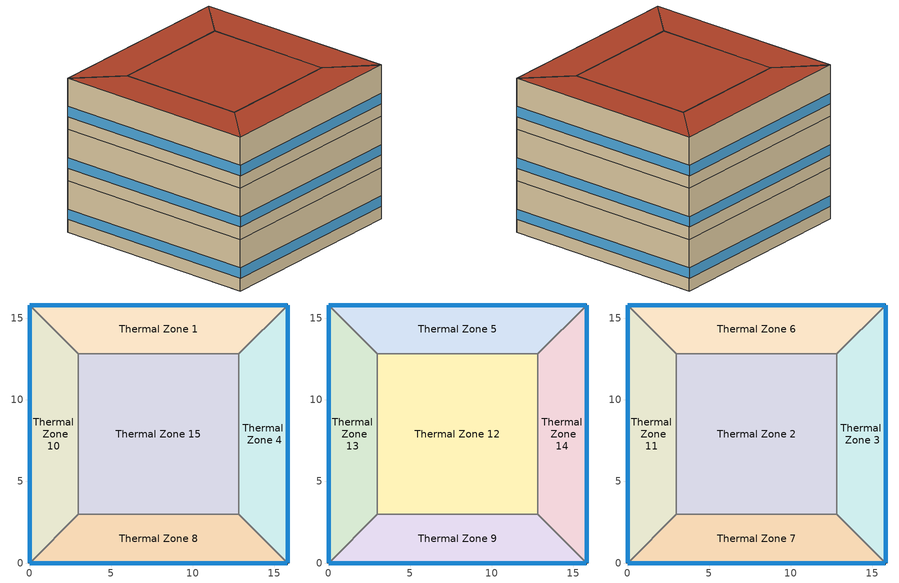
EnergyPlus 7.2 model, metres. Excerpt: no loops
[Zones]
Thermal Zone 4
 floor ground (000_ExtSlabCarpet_4in_ClimateZone 1-8): 15.81,15.81 15.81,0 12.81,3 12.81,12.81 z0
 wall outside (ASHRAE_189.1-2009_ExtWall_SteelFrame_ClimateZone 4-8): 15.81,0 15.81,15.81 z0:4
 wall to Thermal Zone 8 (000_Interior Wall): 12.81,3 15.81,0 z0:4
 wall to Thermal Zone 15 (000_Interior Wall): 12.81,12.81 12.81,3 z0:4
 wall to Thermal Zone 1 (000_Interior Wall): 15.81,15.81 12.81,12.81 z0:4
 window (ASHRAE_189.1-2009_ExtWindow_ClimateZone 4-5): 15.81,0.03 15.81,15.79 z1:1.8
Thermal Zone 10
 floor ground (000_ExtSlabCarpet_4in_ClimateZone 1-8): 0,0 0,15.81 3,12.81 3,3 z0
 wall outside (ASHRAE_189.1-2009_ExtWall_SteelFrame_ClimateZone 4-8): 0,15.81 0,0 z0:4
 wall to Thermal Zone 15 (000_Interior Wall): 3,3 3,12.81 z0:4
 wall to Thermal Zone 1 (000_Interior Wall): 3,12.81 0,15.81 z0:4
 wall to Thermal Zone 8 (000_Interior Wall): 0,0 3,3 z0:4
 window (ASHRAE_189.1-2009_ExtWindow_ClimateZone 4-5): 0,15.79 0,0.03 z1:1.8
Thermal Zone 8
 floor ground (000_ExtSlabCarpet_4in_ClimateZone 1-8): 15.81,0 0,0 3,3 12.81,3 z0
 wall outside (ASHRAE_189.1-2009_ExtWall_SteelFrame_ClimateZone 4-8): 0,0 15.81,0 z0:4
 wall to Thermal Zone 15 (000_Interior Wall): 12.81,3 3,3 z0:4
 window (ASHRAE_189.1-2009_ExtWindow_ClimateZone 4-5): 0.03,0 15.79,0 z1:1.8
Thermal Zone 15
 floor ground (000_ExtSlabCarpet_4in_ClimateZone 1-8): 3,3 3,12.81 12.81,12.81 12.81,3 z0
 wall to Thermal Zone 1 (000_Interior Wall): 12.81,12.81 3,12.81 z0:4
Thermal Zone 1
 floor ground (000_ExtSlabCarpet_4in_ClimateZone 1-8): 0,15.81 15.81,15.81 12.81,12.81 3,12.81 z0
 wall outside (ASHRAE_189.1-2009_ExtWall_SteelFrame_ClimateZone 4-8): 15.81,15.81 0,15.81 z0:4
 window (ASHRAE_189.1-2009_ExtWindow_ClimateZone 4-5): 15.79,15.81 0.03,15.81 z1:1.8
Thermal Zone 13
 floor to Thermal Zone 10 (000_Interior Floor): 0,0 0,15.81 3,12.81 3,3 z4
 wall outside (ASHRAE_189.1-2009_ExtWall_SteelFrame_ClimateZone 4-8): 0,15.81 0,0 z4:8
 wall to Thermal Zone 5 (000_Interior Wall): 3,12.81 0,15.81 z4:8
 wall to Thermal Zone 12 (000_Interior Wall): 3,3 3,12.81 z4:8
 wall to Thermal Zone 9 (000_Interior Wall): 0,0 3,3 z4:8
 window (ASHRAE_189.1-2009_ExtWindow_ClimateZone 4-5): 0,15.79 0,0.03 z5:5.8
Thermal Zone 5
 floor to Thermal Zone 1 (000_Interior Floor): 0,15.81 15.81,15.81 12.81,12.81 3,12.81 z4
 wall outside (ASHRAE_189.1-2009_ExtWall_SteelFrame_ClimateZone 4-8): 15.81,15.81 0,15.81 z4:8
 wall to Thermal Zone 12 (000_Interior Wall): 3,12.81 12.81,12.81 z4:8
 wall to Thermal Zone 14 (000_Interior Wall): 12.81,12.81 15.81,15.81 z4:8
 window (ASHRAE_189.1-2009_ExtWindow_ClimateZone 4-5): 15.79,15.81 0.03,15.81 z5:5.8
Thermal Zone 14
 floor to Thermal Zone 4 (000_Interior Floor): 15.81,15.81 15.81,0 12.81,3 12.81,12.81 z4
 wall outside (ASHRAE_189.1-2009_ExtWall_SteelFrame_ClimateZone 4-8): 15.81,0 15.81,15.81 z4:8
 wall to Thermal Zone 12 (000_Interior Wall): 12.81,12.81 12.81,3 z4:8
 wall to Thermal Zone 9 (000_Interior Wall): 12.81,3 15.81,0 z4:8
 window (ASHRAE_189.1-2009_ExtWindow_ClimateZone 4-5): 15.81,0.03 15.81,15.79 z5:5.8
Thermal Zone 9
 floor to Thermal Zone 8 (000_Interior Floor): 15.81,0 0,0 3,3 12.81,3 z4
 wall outside (ASHRAE_189.1-2009_ExtWall_SteelFrame_ClimateZone 4-8): 0,0 15.81,0 z4:8
 wall to Thermal Zone 12 (000_Interior Wall): 12.81,3 3,3 z4:8
 window (ASHRAE_189.1-2009_ExtWindow_ClimateZone 4-5): 0.03,0 15.79,0 z5:5.8
Thermal Zone 12
 floor to Thermal Zone 15 (000_Interior Floor): 3,3 3,12.81 12.81,12.81 12.81,3 z4
Thermal Zone 3
 floor to Thermal Zone 14 (000_Interior Floor): 15.81,15.81 15.81,0 12.81,3 12.81,12.81 z8
 wall outside (ASHRAE_189.1-2009_ExtWall_SteelFrame_ClimateZone 4-8): 15.81,0 15.81,15.81 z8:12
 wall to Thermal Zone 6 (000_Interior Wall): 15.81,15.81 12.81,12.81 z8:12
 wall to Thermal Zone 7 (000_Interior Wall): 12.81,3 15.81,0 z8:12
 wall to Thermal Zone 2 (000_Interior Wall): 12.81,12.81 12.81,3 z8:12
 window (ASHRAE_189.1-2009_ExtWindow_ClimateZone 4-5): 15.81,0.03 15.81,15.79 z9:9.8
 roof outside (ASHRAE_189.1-2009_ExtRoof_IEAD_ClimateZone 2-5): 12.81,12.81 12.81,3 15.81,0 15.81,15.81 z12
Thermal Zone 11
 floor to Thermal Zone 13 (000_Interior Floor): 0,0 0,15.81 3,12.81 3,3 z8
 wall outside (ASHRAE_189.1-2009_ExtWall_SteelFrame_ClimateZone 4-8): 0,15.81 0,0 z8:12
 wall to Thermal Zone 7 (000_Interior Wall): 0,0 3,3 z8:12
 wall to Thermal Zone 6 (000_Interior Wall): 3,12.81 0,15.81 z8:12
 wall to Thermal Zone 2 (000_Interior Wall): 3,3 3,12.81 z8:12
 window (ASHRAE_189.1-2009_ExtWindow_ClimateZone 4-5): 0,15.79 0,0.03 z9:9.8
 roof outside (ASHRAE_189.1-2009_ExtRoof_IEAD_ClimateZone 2-5): 3,3 3,12.81 0,15.81 0,0 z12
Thermal Zone 7
 floor to Thermal Zone 9 (000_Interior Floor): 15.81,0 0,0 3,3 12.81,3 z8
 wall outside (ASHRAE_189.1-2009_ExtWall_SteelFrame_ClimateZone 4-8): 0,0 15.81,0 z8:12
 wall to Thermal Zone 2 (000_Interior Wall): 12.81,3 3,3 z8:12
 window (ASHRAE_189.1-2009_ExtWindow_ClimateZone 4-5): 0.03,0 15.79,0 z9:9.8
 roof outside (ASHRAE_189.1-2009_ExtRoof_IEAD_ClimateZone 2-5): 12.81,3 3,3 0,0 15.81,0 z12
Thermal Zone 2
 floor to Thermal Zone 12 (000_Interior Floor): 3,3 3,12.81 12.81,12.81 12.81,3 z8
 wall to Thermal Zone 6 (000_Interior Wall): 12.81,12.81 3,12.81 z8:12
 roof outside (ASHRAE_189.1-2009_ExtRoof_IEAD_ClimateZone 2-5): 12.81,3 12.81,12.81 3,12.81 3,3 z12
Thermal Zone 6
 floor to Thermal Zone 5 (000_Interior Floor): 0,15.81 15.81,15.81 12.81,12.81 3,12.81 z8
 wall outside (ASHRAE_189.1-2009_ExtWall_SteelFrame_ClimateZone 4-8): 15.81,15.81 0,15.81 z8:12
 window (ASHRAE_189.1-2009_ExtWindow_ClimateZone 4-5): 15.79,15.81 0.03,15.81 z9:9.8
 roof outside (ASHRAE_189.1-2009_ExtRoof_IEAD_ClimateZone 2-5): 3,12.81 12.81,12.81 15.81,15.81 0,15.81 z12
[Building]
Building 1
[Material] Thermal Absorptance=0.9
Name | Roughness | Thickness {m} | Conductivity {W/m-K} | Density {kg/m3} | Specific Heat {J/kg-K} | Solar Absorptance | Visible Absorptance
MAT-CC05 4 HW CONCRETE | Rough | 0.1016 | 1.311 | 2240 | 836.8 | 0.7 | 0.7
000_F16 Acoustic tile | MediumSmooth | 0.0191 | 0.06 | 368 | 590 | 0.7 | 0.7
Roof Membrane | VeryRough | 0.0095 | 0.16 | 1121.29 | 1460 | 0.7 | 0.7
Wall Insulation [39] | MediumRough | 0.1184 | 0.045 | 265 | 836.8 | 0.7 | 0.7
000_M11 100mm lightweight concrete | MediumRough | 0.1016 | 0.53 | 1280 | 840 | 0.7 | 0.7
1/2IN Gypsum | Smooth | 0.0127 | 0.16 | 784.9 | 830 | 0.92 | 0.92
Metal Decking | MediumSmooth | 0.0015 | 45.006 | 7680 | 418.4 | 0.7 | 0.3
000_G01a 19mm gypsum board | MediumSmooth | 0.019 | 0.16 | 800 | 1090 | 0.7 | 0.7
Roof Insulation [21] | MediumRough | 0.2105 | 0.049 | 265 | 836.8 | 0.7 | 0.7
[Material:AirGap]
Name | Thermal Resistance {m2-K/W}
000_F04 Wall air space resistance | 0.15
000_F05 Ceiling air space resistance | 0.18
[Material:NoMass] Thermal Absorptance=0.9; Solar Absorptance=0.7
Name | Roughness | Thermal Resistance {m2-K/W} | Visible Absorptance
CP02 CARPET PAD | VeryRough | 0.2165 | 0.8
MAT-SHEATH | Rough | 0.3626 | 0.7
[WindowMaterial:Glazing]
Theoretical Glass [207]: Optical Data Type=SpectralAverage; Thickness {m}=0.003; Solar Transmittance at Normal Incidence=0.3311; Front Side Solar Reflectance at Normal Incidence=0.6189; Back Side Solar Reflectance at Normal Incidence=0.6189; Visible Transmittance at Normal Incidence=0.44; Front Side Visible Reflectance at Normal Incidence=0.51; Back Side Visible Reflectance at Normal Incidence=0.51; Infrared Transmittance at Normal Incidence=0; Front Side Infrared Hemispherical Emissivity=0.9; Back Side Infrared Hemispherical Emissivity=0.9; Conductivity {W/m-K}=0.0133; Dirt Correction Factor for Solar and Visible Transmittance=1; Solar Diffusing=No
[Construction]
ASHRAE_189.1-2009_ExtWindow_ClimateZone 4-5: Theoretical Glass [207]
000_Interior Wall: 000_G01a 19mm gypsum board, 000_F04 Wall air space resistance, 000_G01a 19mm gypsum board
000_ExtSlabCarpet_4in_ClimateZone 1-8: MAT-CC05 4 HW CONCRETE, CP02 CARPET PAD
ASHRAE_189.1-2009_ExtRoof_IEAD_ClimateZone 2-5: Roof Membrane, Roof Insulation [21], Metal Decking
ASHRAE_189.1-2009_ExtWall_SteelFrame_ClimateZone 4-8: MAT-SHEATH, Wall Insulation [39], 1/2IN Gypsum
000_Interior Floor: 000_F16 Acoustic tile, 000_F05 Ceiling air space resistance, 000_M11 100mm lightweight concrete
[AvailabilityManager:Scheduled]
Name | Schedule
AvailabilityManager:Scheduled {b2c42ac0-8937-462b-a7bf-6c06043d0e07} | Schedule:Compact {234c49c8-e0d1-424b-a2eb-1b39e7536c85}
AvailabilityManager:Scheduled {40581a48-1516-49d9-b7bd-41099dedbc67} | Schedule:Compact {005271bb-4761-49ce-9a5f-9b01b83a9f81}
[Zone]
Thermal Zone 3; Thermal Zone 4; Thermal Zone 10; Thermal Zone 13; Thermal Zone 11; Thermal Zone 7; Thermal Zone 5; Thermal Zone 14; Thermal Zone 8; Thermal Zone 2; Thermal Zone 9; Thermal Zone 15; Thermal Zone 12; Thermal Zone 1; Thermal Zone 6
[Schedule:Compact]
Schedule:Compact {234c49c8-e0d1-424b-a2eb-1b39e7536c85}; Schedule:Compact {005271bb-4761-49ce-9a5f-9b01b83a9f81}: Through: 12/31, For: AllDays, Until: 24:00, 1
